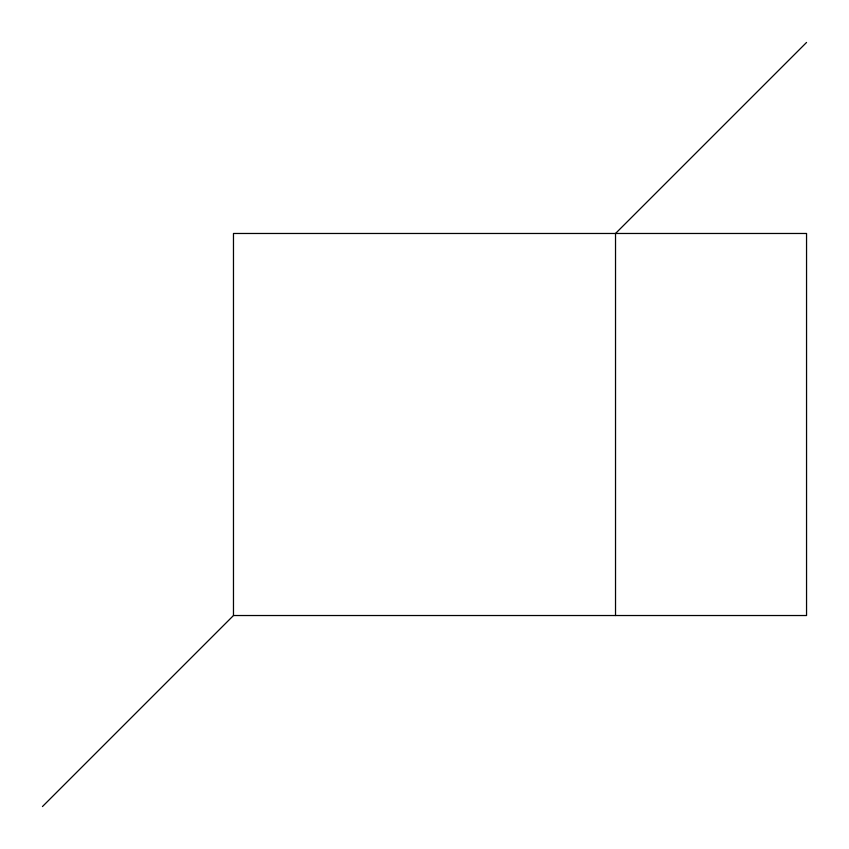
<?xml version="1.0" encoding="UTF-8"?>
<svg xmlns="http://www.w3.org/2000/svg" width="849" height="849" viewBox="0 0 849 849"><rect width="100%" height="100%" fill="white"/><g stroke="black" fill="none" stroke-linecap="round" stroke-linejoin="round"><path stroke-width="1.27" d="M42.45 806.55L233.475 615.525L806.55 615.525L806.55 233.475L233.475 233.475L233.475 615.525M806.55 42.45L615.525 233.475L615.525 615.525"/></g></svg>
